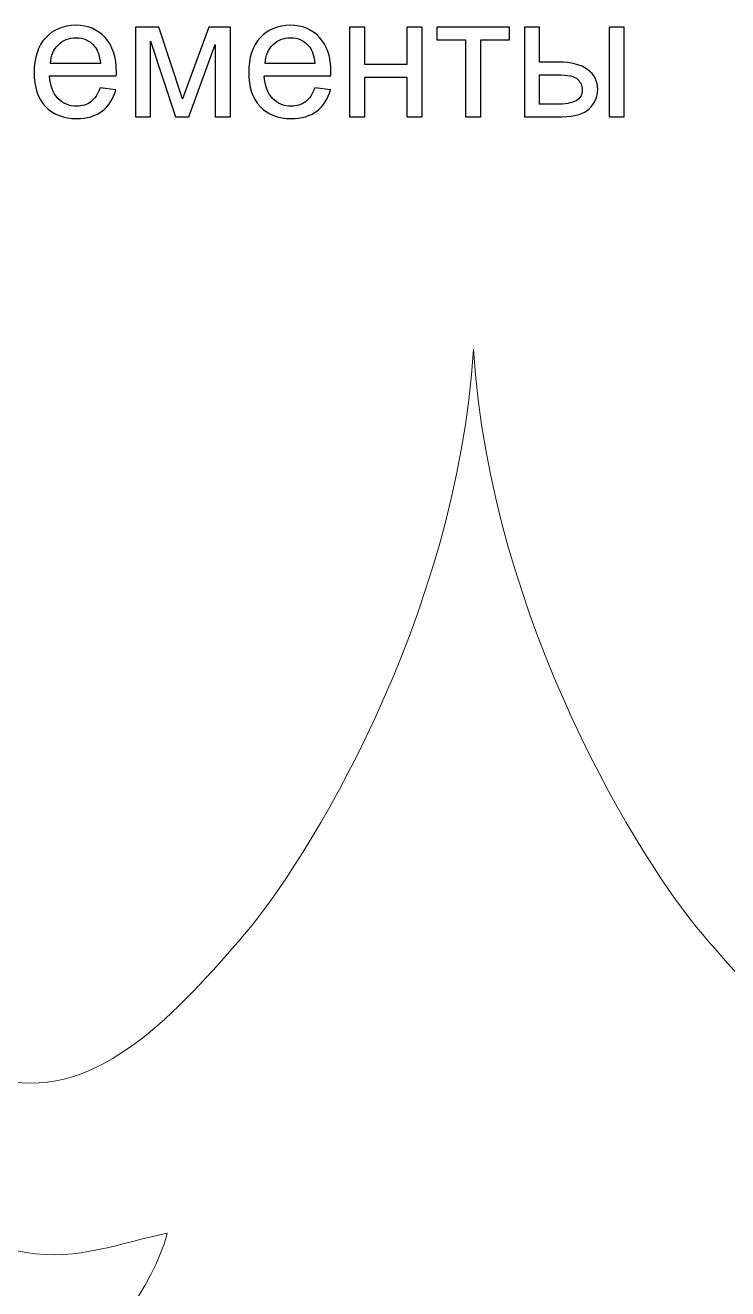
# Model space of a CAD drawing. Header units: millimetres. Extents: x -321 to 337, y -126 to 321.
# Drawn here: x 80.3 to 147.2, y 197.9 to 318.3 of the extents above; entities that cross this region are included whole.
import ezdxf

# ---------------------------------------------------------------- set-up
doc = ezdxf.new("R2010")
doc.units = ezdxf.units.MM
doc.header["$MEASUREMENT"] = 0
doc.layers.add('layer 1', color=7, linetype='Continuous')

msp = doc.modelspace()

# ---------------------------------------------------------------- linework, layer by layer
at = {"layer": 'layer 1', "color": 2}
for points, knots in [([(87.3943, 312.3929), (87.3943, 312.3929), (88.891, 312.1955), (88.891, 312.1955), (88.891, 312.1955), (88.658, 311.3266), (88.2221, 310.6495), (87.5862, 310.1698), (87.5862, 310.1698), (86.9502, 309.6901), (86.1389, 309.4489), (85.1493, 309.4489), (85.1493, 309.4489), (83.9048, 309.4489), (82.918, 309.8326), (82.1889, 310.6002), (82.1889, 310.6002), (81.4597, 311.3649), (81.0951, 312.4422), (81.0951, 313.8265), (81.0951, 313.8265), (81.0951, 315.2574), (81.4624, 316.3703), (82.1998, 317.1597), (82.1998, 317.1597), (82.9372, 317.9519), (83.8938, 318.3467), (85.0698, 318.3467), (85.0698, 318.3467), (86.2074, 318.3467), (87.1366, 317.9602), (87.8576, 317.1844), (87.8576, 317.1844), (88.5785, 316.4087), (88.9403, 315.3177), (88.9403, 313.9115), (88.9403, 313.9115), (88.9403, 313.8265), (88.9376, 313.6977), (88.9321, 313.5277), (88.9321, 313.5277), (88.9321, 313.5277), (82.5754, 313.5277), (82.5754, 313.5277), (82.5754, 313.5277), (82.6302, 312.593), (82.8933, 311.8748), (83.3703, 311.3787), (83.3703, 311.3787), (83.8445, 310.8825), (84.4393, 310.6331), (85.1493, 310.6331), (85.1493, 310.6331), (85.6783, 310.6331), (86.1306, 310.7729), (86.5034, 311.0525), (86.5034, 311.0525), (86.879, 311.3321), (87.175, 311.7789), (87.3943, 312.3929)], [0, 0, 0, 0, 0.0625, 0.0625, 0.0625, 0.0625, 0.125, 0.125, 0.125, 0.125, 0.1875, 0.1875, 0.1875, 0.1875, 0.25, 0.25, 0.25, 0.25, 0.3125, 0.3125, 0.3125, 0.3125, 0.375, 0.375, 0.375, 0.375, 0.4375, 0.4375, 0.4375, 0.4375, 0.5, 0.5, 0.5, 0.5, 0.5625, 0.5625, 0.5625, 0.5625, 0.625, 0.625, 0.625, 0.625, 0.6875, 0.6875, 0.6875, 0.6875, 0.75, 0.75, 0.75, 0.75, 0.8125, 0.8125, 0.8125, 0.8125, 0.875, 0.875, 0.875, 0.875, 1, 1, 1, 1]), ([(90.7686, 318.1657), (90.7686, 318.1657), (92.9945, 318.1657), (92.9945, 318.1657), (92.9945, 318.1657), (92.9945, 318.1657), (95.2504, 311.3348), (95.2504, 311.3348), (95.2504, 311.3348), (95.2504, 311.3348), (97.7476, 318.1657), (97.7476, 318.1657), (97.7476, 318.1657), (97.7476, 318.1657), (99.8144, 318.1657), (99.8144, 318.1657), (99.8144, 318.1657), (99.8144, 318.1657), (99.8144, 309.6298), (99.8144, 309.6298), (99.8144, 309.6298), (99.8144, 309.6298), (98.3671, 309.6298), (98.3671, 309.6298), (98.3671, 309.6298), (98.3671, 309.6298), (98.3671, 316.5019), (98.3671, 316.5019), (98.3671, 316.5019), (98.3671, 316.5019), (95.8535, 309.6298), (95.8535, 309.6298), (95.8535, 309.6298), (95.8535, 309.6298), (94.5596, 309.6298), (94.5596, 309.6298), (94.5596, 309.6298), (94.5596, 309.6298), (92.1831, 316.8308), (92.1831, 316.8308), (92.1831, 316.8308), (92.1831, 316.8308), (92.1831, 309.6298), (92.1831, 309.6298), (92.1831, 309.6298), (92.1831, 309.6298), (90.7686, 309.6298), (90.7686, 309.6298), (90.7686, 309.6298), (90.7686, 309.6298), (90.7686, 318.1657), (90.7686, 318.1657)], [0, 0, 0, 0, 0.07142857, 0.07142857, 0.07142857, 0.07142857, 0.14285714, 0.14285714, 0.14285714, 0.14285714, 0.21428571, 0.21428571, 0.21428571, 0.21428571, 0.28571429, 0.28571429, 0.28571429, 0.28571429, 0.35714286, 0.35714286, 0.35714286, 0.35714286, 0.42857143, 0.42857143, 0.42857143, 0.42857143, 0.5, 0.5, 0.5, 0.5, 0.57142857, 0.57142857, 0.57142857, 0.57142857, 0.64285714, 0.64285714, 0.64285714, 0.64285714, 0.71428571, 0.71428571, 0.71428571, 0.71428571, 0.78571429, 0.78571429, 0.78571429, 0.78571429, 0.85714286, 0.85714286, 0.85714286, 0.85714286, 1, 1, 1, 1]), ([(107.8487, 312.3929), (107.8487, 312.3929), (109.3454, 312.1955), (109.3454, 312.1955), (109.3454, 312.1955), (109.1124, 311.3266), (108.6765, 310.6495), (108.0406, 310.1698), (108.0406, 310.1698), (107.4046, 309.6901), (106.5933, 309.4489), (105.6037, 309.4489), (105.6037, 309.4489), (104.3592, 309.4489), (103.3724, 309.8326), (102.6433, 310.6002), (102.6433, 310.6002), (101.9141, 311.3649), (101.5495, 312.4422), (101.5495, 313.8265), (101.5495, 313.8265), (101.5495, 315.2574), (101.9168, 316.3703), (102.6542, 317.1597), (102.6542, 317.1597), (103.3916, 317.9519), (104.3482, 318.3467), (105.5242, 318.3467), (105.5242, 318.3467), (106.6618, 318.3467), (107.591, 317.9602), (108.312, 317.1844), (108.312, 317.1844), (109.0329, 316.4087), (109.3947, 315.3177), (109.3947, 313.9115), (109.3947, 313.9115), (109.3947, 313.8265), (109.392, 313.6977), (109.3865, 313.5277), (109.3865, 313.5277), (109.3865, 313.5277), (103.0298, 313.5277), (103.0298, 313.5277), (103.0298, 313.5277), (103.0846, 312.593), (103.3477, 311.8748), (103.8247, 311.3787), (103.8247, 311.3787), (104.2989, 310.8825), (104.8937, 310.6331), (105.6037, 310.6331), (105.6037, 310.6331), (106.1327, 310.6331), (106.585, 310.7729), (106.9578, 311.0525), (106.9578, 311.0525), (107.3334, 311.3321), (107.6294, 311.7789), (107.8487, 312.3929)], [0, 0, 0, 0, 0.0625, 0.0625, 0.0625, 0.0625, 0.125, 0.125, 0.125, 0.125, 0.1875, 0.1875, 0.1875, 0.1875, 0.25, 0.25, 0.25, 0.25, 0.3125, 0.3125, 0.3125, 0.3125, 0.375, 0.375, 0.375, 0.375, 0.4375, 0.4375, 0.4375, 0.4375, 0.5, 0.5, 0.5, 0.5, 0.5625, 0.5625, 0.5625, 0.5625, 0.625, 0.625, 0.625, 0.625, 0.6875, 0.6875, 0.6875, 0.6875, 0.75, 0.75, 0.75, 0.75, 0.8125, 0.8125, 0.8125, 0.8125, 0.875, 0.875, 0.875, 0.875, 1, 1, 1, 1]), ([(111.1737, 318.1657), (111.1737, 318.1657), (112.621, 318.1657), (112.621, 318.1657), (112.621, 318.1657), (112.621, 318.1657), (112.621, 314.6132), (112.621, 314.6132), (112.621, 314.6132), (112.621, 314.6132), (116.6341, 314.6132), (116.6341, 314.6132), (116.6341, 314.6132), (116.6341, 314.6132), (116.6341, 318.1657), (116.6341, 318.1657), (116.6341, 318.1657), (116.6341, 318.1657), (118.0814, 318.1657), (118.0814, 318.1657), (118.0814, 318.1657), (118.0814, 318.1657), (118.0814, 309.6298), (118.0814, 309.6298), (118.0814, 309.6298), (118.0814, 309.6298), (116.6341, 309.6298), (116.6341, 309.6298), (116.6341, 309.6298), (116.6341, 309.6298), (116.6341, 313.4126), (116.6341, 313.4126), (116.6341, 313.4126), (116.6341, 313.4126), (112.621, 313.4126), (112.621, 313.4126), (112.621, 313.4126), (112.621, 313.4126), (112.621, 309.6298), (112.621, 309.6298), (112.621, 309.6298), (112.621, 309.6298), (111.1737, 309.6298), (111.1737, 309.6298), (111.1737, 309.6298), (111.1737, 309.6298), (111.1737, 318.1657), (111.1737, 318.1657)], [0, 0, 0, 0, 0.07692308, 0.07692308, 0.07692308, 0.07692308, 0.15384615, 0.15384615, 0.15384615, 0.15384615, 0.23076923, 0.23076923, 0.23076923, 0.23076923, 0.30769231, 0.30769231, 0.30769231, 0.30769231, 0.38461538, 0.38461538, 0.38461538, 0.38461538, 0.46153846, 0.46153846, 0.46153846, 0.46153846, 0.53846154, 0.53846154, 0.53846154, 0.53846154, 0.61538462, 0.61538462, 0.61538462, 0.61538462, 0.69230769, 0.69230769, 0.69230769, 0.69230769, 0.76923077, 0.76923077, 0.76923077, 0.76923077, 0.84615385, 0.84615385, 0.84615385, 0.84615385, 1, 1, 1, 1]), ([(119.4985, 318.1657), (119.4985, 318.1657), (126.4062, 318.1657), (126.4062, 318.1657), (126.4062, 318.1657), (126.4062, 318.1657), (126.4062, 316.9651), (126.4062, 316.9651), (126.4062, 316.9651), (126.4062, 316.9651), (123.6761, 316.9651), (123.6761, 316.9651), (123.6761, 316.9651), (123.6761, 316.9651), (123.6761, 309.6298), (123.6761, 309.6298), (123.6761, 309.6298), (123.6761, 309.6298), (122.2287, 309.6298), (122.2287, 309.6298), (122.2287, 309.6298), (122.2287, 309.6298), (122.2287, 316.9651), (122.2287, 316.9651), (122.2287, 316.9651), (122.2287, 316.9651), (119.4985, 316.9651), (119.4985, 316.9651), (119.4985, 316.9651), (119.4985, 316.9651), (119.4985, 318.1657), (119.4985, 318.1657)], [0, 0, 0, 0, 0.11111111, 0.11111111, 0.11111111, 0.11111111, 0.22222222, 0.22222222, 0.22222222, 0.22222222, 0.33333333, 0.33333333, 0.33333333, 0.33333333, 0.44444444, 0.44444444, 0.44444444, 0.44444444, 0.55555556, 0.55555556, 0.55555556, 0.55555556, 0.66666667, 0.66666667, 0.66666667, 0.66666667, 0.77777778, 0.77777778, 0.77777778, 0.77777778, 1, 1, 1, 1]), ([(127.8371, 318.1657), (127.8371, 318.1657), (129.2845, 318.1657), (129.2845, 318.1657), (129.2845, 318.1657), (129.2845, 318.1657), (129.2845, 314.827), (129.2845, 314.827), (129.2845, 314.827), (129.2845, 314.827), (131.1101, 314.827), (131.1101, 314.827), (131.1101, 314.827), (132.3025, 314.827), (133.218, 314.5968), (133.8622, 314.1335), (133.8622, 314.1335), (134.5064, 313.6703), (134.8271, 313.0316), (134.8271, 312.2174), (134.8271, 312.2174), (134.8271, 311.5047), (134.5584, 310.8962), (134.0212, 310.3891), (134.0212, 310.3891), (133.4839, 309.882), (132.6259, 309.6298), (131.4445, 309.6298), (131.4445, 309.6298), (131.4445, 309.6298), (127.8371, 309.6298), (127.8371, 309.6298), (127.8371, 309.6298), (127.8371, 309.6298), (127.8371, 318.1657), (127.8371, 318.1657)], [0, 0, 0, 0, 0.1, 0.1, 0.1, 0.1, 0.2, 0.2, 0.2, 0.2, 0.3, 0.3, 0.3, 0.3, 0.4, 0.4, 0.4, 0.4, 0.5, 0.5, 0.5, 0.5, 0.6, 0.6, 0.6, 0.6, 0.7, 0.7, 0.7, 0.7, 0.8, 0.8, 0.8, 0.8, 1, 1, 1, 1]), ([(135.9126, 318.1657), (135.9126, 318.1657), (137.3599, 318.1657), (137.3599, 318.1657), (137.3599, 318.1657), (137.3599, 318.1657), (137.3599, 309.6298), (137.3599, 309.6298), (137.3599, 309.6298), (137.3599, 309.6298), (135.9126, 309.6298), (135.9126, 309.6298), (135.9126, 309.6298), (135.9126, 309.6298), (135.9126, 318.1657), (135.9126, 318.1657)], [0, 0, 0, 0, 0.2, 0.2, 0.2, 0.2, 0.4, 0.4, 0.4, 0.4, 0.6, 0.6, 0.6, 0.6, 1, 1, 1, 1]), ([(82.6576, 314.7119), (82.6576, 314.7119), (87.4107, 314.7119), (87.4107, 314.7119), (87.4107, 314.7119), (87.3477, 315.4301), (87.164, 315.9673), (86.8653, 316.3264), (86.8653, 316.3264), (86.4075, 316.8829), (85.8099, 317.1625), (85.078, 317.1625), (85.078, 317.1625), (84.4147, 317.1625), (83.8582, 316.9404), (83.4059, 316.4964), (83.4059, 316.4964), (82.9564, 316.0523), (82.7069, 315.4575), (82.6576, 314.7119)], [0, 0, 0, 0, 0.16666667, 0.16666667, 0.16666667, 0.16666667, 0.33333333, 0.33333333, 0.33333333, 0.33333333, 0.5, 0.5, 0.5, 0.5, 0.66666667, 0.66666667, 0.66666667, 0.66666667, 1, 1, 1, 1]), ([(103.112, 314.7119), (103.112, 314.7119), (107.8651, 314.7119), (107.8651, 314.7119), (107.8651, 314.7119), (107.8021, 315.4301), (107.6184, 315.9673), (107.3197, 316.3264), (107.3197, 316.3264), (106.8619, 316.8829), (106.2643, 317.1625), (105.5324, 317.1625), (105.5324, 317.1625), (104.8691, 317.1625), (104.3126, 316.9404), (103.8603, 316.4964), (103.8603, 316.4964), (103.4108, 316.0523), (103.1613, 315.4575), (103.112, 314.7119)], [0, 0, 0, 0, 0.16666667, 0.16666667, 0.16666667, 0.16666667, 0.33333333, 0.33333333, 0.33333333, 0.33333333, 0.5, 0.5, 0.5, 0.5, 0.66666667, 0.66666667, 0.66666667, 0.66666667, 1, 1, 1, 1]), ([(129.2845, 310.814), (129.2845, 310.814), (130.8031, 310.814), (130.8031, 310.814), (130.8031, 310.814), (131.7159, 310.814), (132.371, 310.9264), (132.7602, 311.1511), (132.7602, 311.1511), (133.1522, 311.3759), (133.3468, 311.7268), (133.3468, 312.2037), (133.3468, 312.2037), (133.3468, 312.5738), (133.2016, 312.9027), (132.9137, 313.1933), (132.9137, 313.1933), (132.6232, 313.4811), (131.9845, 313.6264), (130.9949, 313.6264), (130.9949, 313.6264), (130.9949, 313.6264), (129.2845, 313.6264), (129.2845, 313.6264), (129.2845, 313.6264), (129.2845, 313.6264), (129.2845, 310.814), (129.2845, 310.814)], [0, 0, 0, 0, 0.125, 0.125, 0.125, 0.125, 0.25, 0.25, 0.25, 0.25, 0.375, 0.375, 0.375, 0.375, 0.5, 0.5, 0.5, 0.5, 0.625, 0.625, 0.625, 0.625, 0.75, 0.75, 0.75, 0.75, 1, 1, 1, 1])]:
    msp.add_open_spline(points, degree=3, knots=knots, dxfattribs=at)
at = {"layer": 'layer 1', "color": 250, "lineweight": 9}
for points, knots in [([(87.3943, 312.3929), (87.3943, 312.3929), (88.891, 312.1955), (88.891, 312.1955), (88.891, 312.1955), (88.658, 311.3266), (88.2221, 310.6495), (87.5862, 310.1698), (87.5862, 310.1698), (86.9502, 309.6901), (86.1389, 309.4489), (85.1493, 309.4489), (85.1493, 309.4489), (83.9048, 309.4489), (82.918, 309.8326), (82.1889, 310.6002), (82.1889, 310.6002), (81.4597, 311.3649), (81.0951, 312.4422), (81.0951, 313.8265), (81.0951, 313.8265), (81.0951, 315.2574), (81.4624, 316.3703), (82.1998, 317.1597), (82.1998, 317.1597), (82.9372, 317.9519), (83.8938, 318.3467), (85.0698, 318.3467), (85.0698, 318.3467), (86.2074, 318.3467), (87.1366, 317.9602), (87.8576, 317.1844), (87.8576, 317.1844), (88.5785, 316.4087), (88.9403, 315.3177), (88.9403, 313.9115), (88.9403, 313.9115), (88.9403, 313.8265), (88.9376, 313.6977), (88.9321, 313.5277), (88.9321, 313.5277), (88.9321, 313.5277), (82.5754, 313.5277), (82.5754, 313.5277), (82.5754, 313.5277), (82.6302, 312.593), (82.8933, 311.8748), (83.3703, 311.3787), (83.3703, 311.3787), (83.8445, 310.8825), (84.4393, 310.6331), (85.1493, 310.6331), (85.1493, 310.6331), (85.6783, 310.6331), (86.1306, 310.7729), (86.5034, 311.0525), (86.5034, 311.0525), (86.879, 311.3321), (87.175, 311.7789), (87.3943, 312.3929)], [0, 0, 0, 0, 0.0625, 0.0625, 0.0625, 0.0625, 0.125, 0.125, 0.125, 0.125, 0.1875, 0.1875, 0.1875, 0.1875, 0.25, 0.25, 0.25, 0.25, 0.3125, 0.3125, 0.3125, 0.3125, 0.375, 0.375, 0.375, 0.375, 0.4375, 0.4375, 0.4375, 0.4375, 0.5, 0.5, 0.5, 0.5, 0.5625, 0.5625, 0.5625, 0.5625, 0.625, 0.625, 0.625, 0.625, 0.6875, 0.6875, 0.6875, 0.6875, 0.75, 0.75, 0.75, 0.75, 0.8125, 0.8125, 0.8125, 0.8125, 0.875, 0.875, 0.875, 0.875, 1, 1, 1, 1]), ([(90.7686, 318.1657), (90.7686, 318.1657), (92.9945, 318.1657), (92.9945, 318.1657), (92.9945, 318.1657), (92.9945, 318.1657), (95.2504, 311.3348), (95.2504, 311.3348), (95.2504, 311.3348), (95.2504, 311.3348), (97.7476, 318.1657), (97.7476, 318.1657), (97.7476, 318.1657), (97.7476, 318.1657), (99.8144, 318.1657), (99.8144, 318.1657), (99.8144, 318.1657), (99.8144, 318.1657), (99.8144, 309.6298), (99.8144, 309.6298), (99.8144, 309.6298), (99.8144, 309.6298), (98.3671, 309.6298), (98.3671, 309.6298), (98.3671, 309.6298), (98.3671, 309.6298), (98.3671, 316.5019), (98.3671, 316.5019), (98.3671, 316.5019), (98.3671, 316.5019), (95.8535, 309.6298), (95.8535, 309.6298), (95.8535, 309.6298), (95.8535, 309.6298), (94.5596, 309.6298), (94.5596, 309.6298), (94.5596, 309.6298), (94.5596, 309.6298), (92.1831, 316.8308), (92.1831, 316.8308), (92.1831, 316.8308), (92.1831, 316.8308), (92.1831, 309.6298), (92.1831, 309.6298), (92.1831, 309.6298), (92.1831, 309.6298), (90.7686, 309.6298), (90.7686, 309.6298), (90.7686, 309.6298), (90.7686, 309.6298), (90.7686, 318.1657), (90.7686, 318.1657)], [0, 0, 0, 0, 0.07142857, 0.07142857, 0.07142857, 0.07142857, 0.14285714, 0.14285714, 0.14285714, 0.14285714, 0.21428571, 0.21428571, 0.21428571, 0.21428571, 0.28571429, 0.28571429, 0.28571429, 0.28571429, 0.35714286, 0.35714286, 0.35714286, 0.35714286, 0.42857143, 0.42857143, 0.42857143, 0.42857143, 0.5, 0.5, 0.5, 0.5, 0.57142857, 0.57142857, 0.57142857, 0.57142857, 0.64285714, 0.64285714, 0.64285714, 0.64285714, 0.71428571, 0.71428571, 0.71428571, 0.71428571, 0.78571429, 0.78571429, 0.78571429, 0.78571429, 0.85714286, 0.85714286, 0.85714286, 0.85714286, 1, 1, 1, 1]), ([(107.8487, 312.3929), (107.8487, 312.3929), (109.3454, 312.1955), (109.3454, 312.1955), (109.3454, 312.1955), (109.1124, 311.3266), (108.6765, 310.6495), (108.0406, 310.1698), (108.0406, 310.1698), (107.4046, 309.6901), (106.5933, 309.4489), (105.6037, 309.4489), (105.6037, 309.4489), (104.3592, 309.4489), (103.3724, 309.8326), (102.6433, 310.6002), (102.6433, 310.6002), (101.9141, 311.3649), (101.5495, 312.4422), (101.5495, 313.8265), (101.5495, 313.8265), (101.5495, 315.2574), (101.9168, 316.3703), (102.6542, 317.1597), (102.6542, 317.1597), (103.3916, 317.9519), (104.3482, 318.3467), (105.5242, 318.3467), (105.5242, 318.3467), (106.6618, 318.3467), (107.591, 317.9602), (108.312, 317.1844), (108.312, 317.1844), (109.0329, 316.4087), (109.3947, 315.3177), (109.3947, 313.9115), (109.3947, 313.9115), (109.3947, 313.8265), (109.392, 313.6977), (109.3865, 313.5277), (109.3865, 313.5277), (109.3865, 313.5277), (103.0298, 313.5277), (103.0298, 313.5277), (103.0298, 313.5277), (103.0846, 312.593), (103.3477, 311.8748), (103.8247, 311.3787), (103.8247, 311.3787), (104.2989, 310.8825), (104.8937, 310.6331), (105.6037, 310.6331), (105.6037, 310.6331), (106.1327, 310.6331), (106.585, 310.7729), (106.9578, 311.0525), (106.9578, 311.0525), (107.3334, 311.3321), (107.6294, 311.7789), (107.8487, 312.3929)], [0, 0, 0, 0, 0.0625, 0.0625, 0.0625, 0.0625, 0.125, 0.125, 0.125, 0.125, 0.1875, 0.1875, 0.1875, 0.1875, 0.25, 0.25, 0.25, 0.25, 0.3125, 0.3125, 0.3125, 0.3125, 0.375, 0.375, 0.375, 0.375, 0.4375, 0.4375, 0.4375, 0.4375, 0.5, 0.5, 0.5, 0.5, 0.5625, 0.5625, 0.5625, 0.5625, 0.625, 0.625, 0.625, 0.625, 0.6875, 0.6875, 0.6875, 0.6875, 0.75, 0.75, 0.75, 0.75, 0.8125, 0.8125, 0.8125, 0.8125, 0.875, 0.875, 0.875, 0.875, 1, 1, 1, 1]), ([(111.1737, 318.1657), (111.1737, 318.1657), (112.621, 318.1657), (112.621, 318.1657), (112.621, 318.1657), (112.621, 318.1657), (112.621, 314.6132), (112.621, 314.6132), (112.621, 314.6132), (112.621, 314.6132), (116.6341, 314.6132), (116.6341, 314.6132), (116.6341, 314.6132), (116.6341, 314.6132), (116.6341, 318.1657), (116.6341, 318.1657), (116.6341, 318.1657), (116.6341, 318.1657), (118.0814, 318.1657), (118.0814, 318.1657), (118.0814, 318.1657), (118.0814, 318.1657), (118.0814, 309.6298), (118.0814, 309.6298), (118.0814, 309.6298), (118.0814, 309.6298), (116.6341, 309.6298), (116.6341, 309.6298), (116.6341, 309.6298), (116.6341, 309.6298), (116.6341, 313.4126), (116.6341, 313.4126), (116.6341, 313.4126), (116.6341, 313.4126), (112.621, 313.4126), (112.621, 313.4126), (112.621, 313.4126), (112.621, 313.4126), (112.621, 309.6298), (112.621, 309.6298), (112.621, 309.6298), (112.621, 309.6298), (111.1737, 309.6298), (111.1737, 309.6298), (111.1737, 309.6298), (111.1737, 309.6298), (111.1737, 318.1657), (111.1737, 318.1657)], [0, 0, 0, 0, 0.07692308, 0.07692308, 0.07692308, 0.07692308, 0.15384615, 0.15384615, 0.15384615, 0.15384615, 0.23076923, 0.23076923, 0.23076923, 0.23076923, 0.30769231, 0.30769231, 0.30769231, 0.30769231, 0.38461538, 0.38461538, 0.38461538, 0.38461538, 0.46153846, 0.46153846, 0.46153846, 0.46153846, 0.53846154, 0.53846154, 0.53846154, 0.53846154, 0.61538462, 0.61538462, 0.61538462, 0.61538462, 0.69230769, 0.69230769, 0.69230769, 0.69230769, 0.76923077, 0.76923077, 0.76923077, 0.76923077, 0.84615385, 0.84615385, 0.84615385, 0.84615385, 1, 1, 1, 1]), ([(119.4985, 318.1657), (119.4985, 318.1657), (126.4062, 318.1657), (126.4062, 318.1657), (126.4062, 318.1657), (126.4062, 318.1657), (126.4062, 316.9651), (126.4062, 316.9651), (126.4062, 316.9651), (126.4062, 316.9651), (123.6761, 316.9651), (123.6761, 316.9651), (123.6761, 316.9651), (123.6761, 316.9651), (123.6761, 309.6298), (123.6761, 309.6298), (123.6761, 309.6298), (123.6761, 309.6298), (122.2287, 309.6298), (122.2287, 309.6298), (122.2287, 309.6298), (122.2287, 309.6298), (122.2287, 316.9651), (122.2287, 316.9651), (122.2287, 316.9651), (122.2287, 316.9651), (119.4985, 316.9651), (119.4985, 316.9651), (119.4985, 316.9651), (119.4985, 316.9651), (119.4985, 318.1657), (119.4985, 318.1657)], [0, 0, 0, 0, 0.11111111, 0.11111111, 0.11111111, 0.11111111, 0.22222222, 0.22222222, 0.22222222, 0.22222222, 0.33333333, 0.33333333, 0.33333333, 0.33333333, 0.44444444, 0.44444444, 0.44444444, 0.44444444, 0.55555556, 0.55555556, 0.55555556, 0.55555556, 0.66666667, 0.66666667, 0.66666667, 0.66666667, 0.77777778, 0.77777778, 0.77777778, 0.77777778, 1, 1, 1, 1]), ([(127.8371, 318.1657), (127.8371, 318.1657), (129.2845, 318.1657), (129.2845, 318.1657), (129.2845, 318.1657), (129.2845, 318.1657), (129.2845, 314.827), (129.2845, 314.827), (129.2845, 314.827), (129.2845, 314.827), (131.1101, 314.827), (131.1101, 314.827), (131.1101, 314.827), (132.3025, 314.827), (133.218, 314.5968), (133.8622, 314.1335), (133.8622, 314.1335), (134.5064, 313.6703), (134.8271, 313.0316), (134.8271, 312.2174), (134.8271, 312.2174), (134.8271, 311.5047), (134.5584, 310.8962), (134.0212, 310.3891), (134.0212, 310.3891), (133.4839, 309.882), (132.6259, 309.6298), (131.4445, 309.6298), (131.4445, 309.6298), (131.4445, 309.6298), (127.8371, 309.6298), (127.8371, 309.6298), (127.8371, 309.6298), (127.8371, 309.6298), (127.8371, 318.1657), (127.8371, 318.1657)], [0, 0, 0, 0, 0.1, 0.1, 0.1, 0.1, 0.2, 0.2, 0.2, 0.2, 0.3, 0.3, 0.3, 0.3, 0.4, 0.4, 0.4, 0.4, 0.5, 0.5, 0.5, 0.5, 0.6, 0.6, 0.6, 0.6, 0.7, 0.7, 0.7, 0.7, 0.8, 0.8, 0.8, 0.8, 1, 1, 1, 1]), ([(135.9126, 318.1657), (135.9126, 318.1657), (137.3599, 318.1657), (137.3599, 318.1657), (137.3599, 318.1657), (137.3599, 318.1657), (137.3599, 309.6298), (137.3599, 309.6298), (137.3599, 309.6298), (137.3599, 309.6298), (135.9126, 309.6298), (135.9126, 309.6298), (135.9126, 309.6298), (135.9126, 309.6298), (135.9126, 318.1657), (135.9126, 318.1657)], [0, 0, 0, 0, 0.2, 0.2, 0.2, 0.2, 0.4, 0.4, 0.4, 0.4, 0.6, 0.6, 0.6, 0.6, 1, 1, 1, 1]), ([(82.6576, 314.7119), (82.6576, 314.7119), (87.4107, 314.7119), (87.4107, 314.7119), (87.4107, 314.7119), (87.3477, 315.4301), (87.164, 315.9673), (86.8653, 316.3264), (86.8653, 316.3264), (86.4075, 316.8829), (85.8099, 317.1625), (85.078, 317.1625), (85.078, 317.1625), (84.4147, 317.1625), (83.8582, 316.9404), (83.4059, 316.4964), (83.4059, 316.4964), (82.9564, 316.0523), (82.7069, 315.4575), (82.6576, 314.7119)], [0, 0, 0, 0, 0.16666667, 0.16666667, 0.16666667, 0.16666667, 0.33333333, 0.33333333, 0.33333333, 0.33333333, 0.5, 0.5, 0.5, 0.5, 0.66666667, 0.66666667, 0.66666667, 0.66666667, 1, 1, 1, 1]), ([(103.112, 314.7119), (103.112, 314.7119), (107.8651, 314.7119), (107.8651, 314.7119), (107.8651, 314.7119), (107.8021, 315.4301), (107.6184, 315.9673), (107.3197, 316.3264), (107.3197, 316.3264), (106.8619, 316.8829), (106.2643, 317.1625), (105.5324, 317.1625), (105.5324, 317.1625), (104.8691, 317.1625), (104.3126, 316.9404), (103.8603, 316.4964), (103.8603, 316.4964), (103.4108, 316.0523), (103.1613, 315.4575), (103.112, 314.7119)], [0, 0, 0, 0, 0.16666667, 0.16666667, 0.16666667, 0.16666667, 0.33333333, 0.33333333, 0.33333333, 0.33333333, 0.5, 0.5, 0.5, 0.5, 0.66666667, 0.66666667, 0.66666667, 0.66666667, 1, 1, 1, 1]), ([(129.2845, 310.814), (129.2845, 310.814), (130.8031, 310.814), (130.8031, 310.814), (130.8031, 310.814), (131.7159, 310.814), (132.371, 310.9264), (132.7602, 311.1511), (132.7602, 311.1511), (133.1522, 311.3759), (133.3468, 311.7268), (133.3468, 312.2037), (133.3468, 312.2037), (133.3468, 312.5738), (133.2016, 312.9027), (132.9137, 313.1933), (132.9137, 313.1933), (132.6232, 313.4811), (131.9845, 313.6264), (130.9949, 313.6264), (130.9949, 313.6264), (130.9949, 313.6264), (129.2845, 313.6264), (129.2845, 313.6264), (129.2845, 313.6264), (129.2845, 313.6264), (129.2845, 310.814), (129.2845, 310.814)], [0, 0, 0, 0, 0.125, 0.125, 0.125, 0.125, 0.25, 0.25, 0.25, 0.25, 0.375, 0.375, 0.375, 0.375, 0.5, 0.5, 0.5, 0.5, 0.625, 0.625, 0.625, 0.625, 0.75, 0.75, 0.75, 0.75, 1, 1, 1, 1])]:
    msp.add_open_spline(points, degree=3, knots=knots, dxfattribs=at)
at = {"layer": 'layer 1', "color": 142, "lineweight": 9}
msp.add_open_spline([(162.983, 77.4578), (162.983, 77.4578), (162.983, 74.4578), (162.983, 74.4578), (162.983, 74.4578), (162.983, 74.4578), (172.983, 74.4578), (172.983, 74.4578), (172.983, 74.4578), (172.983, 74.4578), (172.983, 77.4578), (172.983, 77.4578), (172.983, 77.4578), (172.983, 77.4578), (198.3907, 77.4578), (198.3907, 77.4578), (198.3907, 77.4578), (205.8536, 77.6993), (203.8965, 93.1218), (195.7585, 94.3078), (195.7585, 94.3078), (196.7321, 91.0991), (197.5678, 86.3569), (194.22, 84.8196), (194.22, 84.8196), (179.5406, 80.8802), (169.3648, 93.6631), (166.4292, 105.5014), (166.4292, 105.5014), (175.5672, 103.2006), (176.8643, 98.8073), (191.6384, 100.2269), (191.6384, 100.2269), (199.9179, 101.0222), (208.2316, 103.9224), (213.8538, 108.3725), (213.8538, 108.3725), (228.8995, 120.2792), (229.0324, 147.0841), (213.6856, 141.7781), (213.6856, 141.7781), (215.9334, 139.8866), (218.3759, 138.4265), (217.802, 133.8789), (217.802, 133.8789), (215.4556, 115.2601), (171.2345, 137.1634), (165.2192, 154.8288), (165.2192, 154.8288), (169.7428, 154.935), (173.1587, 152.0879), (180.772, 152.4799), (180.772, 152.4799), (186.5245, 152.7768), (191.4956, 154.9958), (195.1768, 158.0615), (195.1768, 158.0615), (203.0633, 164.6267), (207.1103, 181.3578), (192.8671, 182.5412), (192.8671, 182.5412), (199.2365, 171.6485), (191.2313, 168.4131), (181.8037, 172.4701), (181.8037, 172.4701), (171.3231, 176.9772), (154.7323, 193.4061), (152.1746, 203.1851), (152.1746, 203.1851), (156.6768, 202.2877), (160.6388, 200.5252), (165.6579, 201.332), (165.6579, 201.332), (181.9441, 203.945), (184.7267, 224.5056), (171.6366, 227.4487), (171.6366, 227.4487), (174.7276, 220.8063), (174.6012, 219.3576), (167.6719, 217.7847), (167.6719, 217.7847), (158.8044, 215.7722), (150.9927, 224.4714), (144.8168, 231.6815), (144.8168, 231.6815), (139.1111, 238.3126), (124.5912, 261.485), (122.983, 287.4578), (122.983, 287.4578), (121.3749, 261.485), (106.8549, 238.3126), (101.1495, 231.6815), (101.1495, 231.6815), (94.9736, 224.4714), (87.1618, 215.7722), (78.2942, 217.7847), (78.2942, 217.7847), (71.365, 219.3576), (71.2384, 220.8063), (74.3296, 227.4487), (74.3296, 227.4487), (61.2393, 224.5056), (64.0221, 203.945), (80.3082, 201.332), (80.3082, 201.332), (85.3274, 200.5252), (89.2894, 202.2877), (93.7913, 203.1851), (93.7913, 203.1851), (91.2339, 193.4061), (74.6431, 176.9772), (64.1625, 172.4701), (64.1625, 172.4701), (54.735, 168.4131), (46.7296, 171.6485), (53.0989, 182.5412), (53.0989, 182.5412), (38.8557, 181.3578), (42.9028, 164.6267), (50.7892, 158.0615), (50.7892, 158.0615), (54.4707, 154.9958), (59.4416, 152.7768), (65.1942, 152.4799), (65.1942, 152.4799), (72.8075, 152.0879), (76.2234, 154.935), (80.7469, 154.8288), (80.7469, 154.8288), (74.7315, 137.1634), (30.5107, 115.2601), (28.1641, 133.8789), (28.1641, 133.8789), (27.5901, 138.4265), (30.0326, 139.8866), (32.2805, 141.7781), (32.2805, 141.7781), (16.9337, 147.0841), (17.0665, 120.2792), (32.1123, 108.3725), (32.1123, 108.3725), (37.7346, 103.9224), (46.0482, 101.0222), (54.3278, 100.2269), (54.3278, 100.2269), (69.1019, 98.8073), (70.3989, 103.2006), (79.5369, 105.5014), (79.5369, 105.5014), (76.6015, 93.6631), (66.4255, 80.8802), (51.7463, 84.8196), (51.7463, 84.8196), (48.3984, 86.3569), (49.2343, 91.0991), (50.2076, 94.3078), (50.2076, 94.3078), (42.0696, 93.1218), (40.1125, 77.6993), (47.5754, 77.4578), (47.5754, 77.4578), (47.5754, 77.4578), (72.983, 77.4578), (72.983, 77.4578), (72.983, 77.4578), (72.983, 77.4578), (72.983, 74.4578), (72.983, 74.4578), (72.983, 74.4578), (72.983, 74.4578), (82.983, 74.4578), (82.983, 74.4578), (82.983, 74.4578), (82.983, 74.4578), (82.983, 77.4578), (82.983, 77.4578), (82.983, 77.4578), (82.983, 77.4578), (87.983, 77.4578), (87.983, 77.4578), (87.983, 77.4578), (87.983, 94.2415), (103.653, 107.8476), (122.983, 107.8476), (122.983, 107.8476), (142.313, 107.8476), (157.983, 94.2415), (157.983, 77.4578), (157.983, 77.4578), (157.983, 77.4578), (162.983, 77.4578), (162.983, 77.4578)], degree=3, knots=[0, 0, 0, 0, 0.02040816, 0.02040816, 0.02040816, 0.02040816, 0.04081633, 0.04081633, 0.04081633, 0.04081633, 0.06122449, 0.06122449, 0.06122449, 0.06122449, 0.08163265, 0.08163265, 0.08163265, 0.08163265, 0.10204082, 0.10204082, 0.10204082, 0.10204082, 0.12244898, 0.12244898, 0.12244898, 0.12244898, 0.14285714, 0.14285714, 0.14285714, 0.14285714, 0.16326531, 0.16326531, 0.16326531, 0.16326531, 0.18367347, 0.18367347, 0.18367347, 0.18367347, 0.20408163, 0.20408163, 0.20408163, 0.20408163, 0.2244898, 0.2244898, 0.2244898, 0.2244898, 0.24489796, 0.24489796, 0.24489796, 0.24489796, 0.26530612, 0.26530612, 0.26530612, 0.26530612, 0.28571429, 0.28571429, 0.28571429, 0.28571429, 0.30612245, 0.30612245, 0.30612245, 0.30612245, 0.32653061, 0.32653061, 0.32653061, 0.32653061, 0.34693878, 0.34693878, 0.34693878, 0.34693878, 0.36734694, 0.36734694, 0.36734694, 0.36734694, 0.3877551, 0.3877551, 0.3877551, 0.3877551, 0.40816327, 0.40816327, 0.40816327, 0.40816327, 0.42857143, 0.42857143, 0.42857143, 0.42857143, 0.44897959, 0.44897959, 0.44897959, 0.44897959, 0.46938776, 0.46938776, 0.46938776, 0.46938776, 0.48979592, 0.48979592, 0.48979592, 0.48979592, 0.51020408, 0.51020408, 0.51020408, 0.51020408, 0.53061224, 0.53061224, 0.53061224, 0.53061224, 0.55102041, 0.55102041, 0.55102041, 0.55102041, 0.57142857, 0.57142857, 0.57142857, 0.57142857, 0.59183673, 0.59183673, 0.59183673, 0.59183673, 0.6122449, 0.6122449, 0.6122449, 0.6122449, 0.63265306, 0.63265306, 0.63265306, 0.63265306, 0.65306122, 0.65306122, 0.65306122, 0.65306122, 0.67346939, 0.67346939, 0.67346939, 0.67346939, 0.69387755, 0.69387755, 0.69387755, 0.69387755, 0.71428571, 0.71428571, 0.71428571, 0.71428571, 0.73469388, 0.73469388, 0.73469388, 0.73469388, 0.75510204, 0.75510204, 0.75510204, 0.75510204, 0.7755102, 0.7755102, 0.7755102, 0.7755102, 0.79591837, 0.79591837, 0.79591837, 0.79591837, 0.81632653, 0.81632653, 0.81632653, 0.81632653, 0.83673469, 0.83673469, 0.83673469, 0.83673469, 0.85714286, 0.85714286, 0.85714286, 0.85714286, 0.87755102, 0.87755102, 0.87755102, 0.87755102, 0.89795918, 0.89795918, 0.89795918, 0.89795918, 0.91836735, 0.91836735, 0.91836735, 0.91836735, 0.93877551, 0.93877551, 0.93877551, 0.93877551, 0.95918367, 0.95918367, 0.95918367, 0.95918367, 1, 1, 1, 1], dxfattribs=at)

doc.saveas('drawing.dxf')
